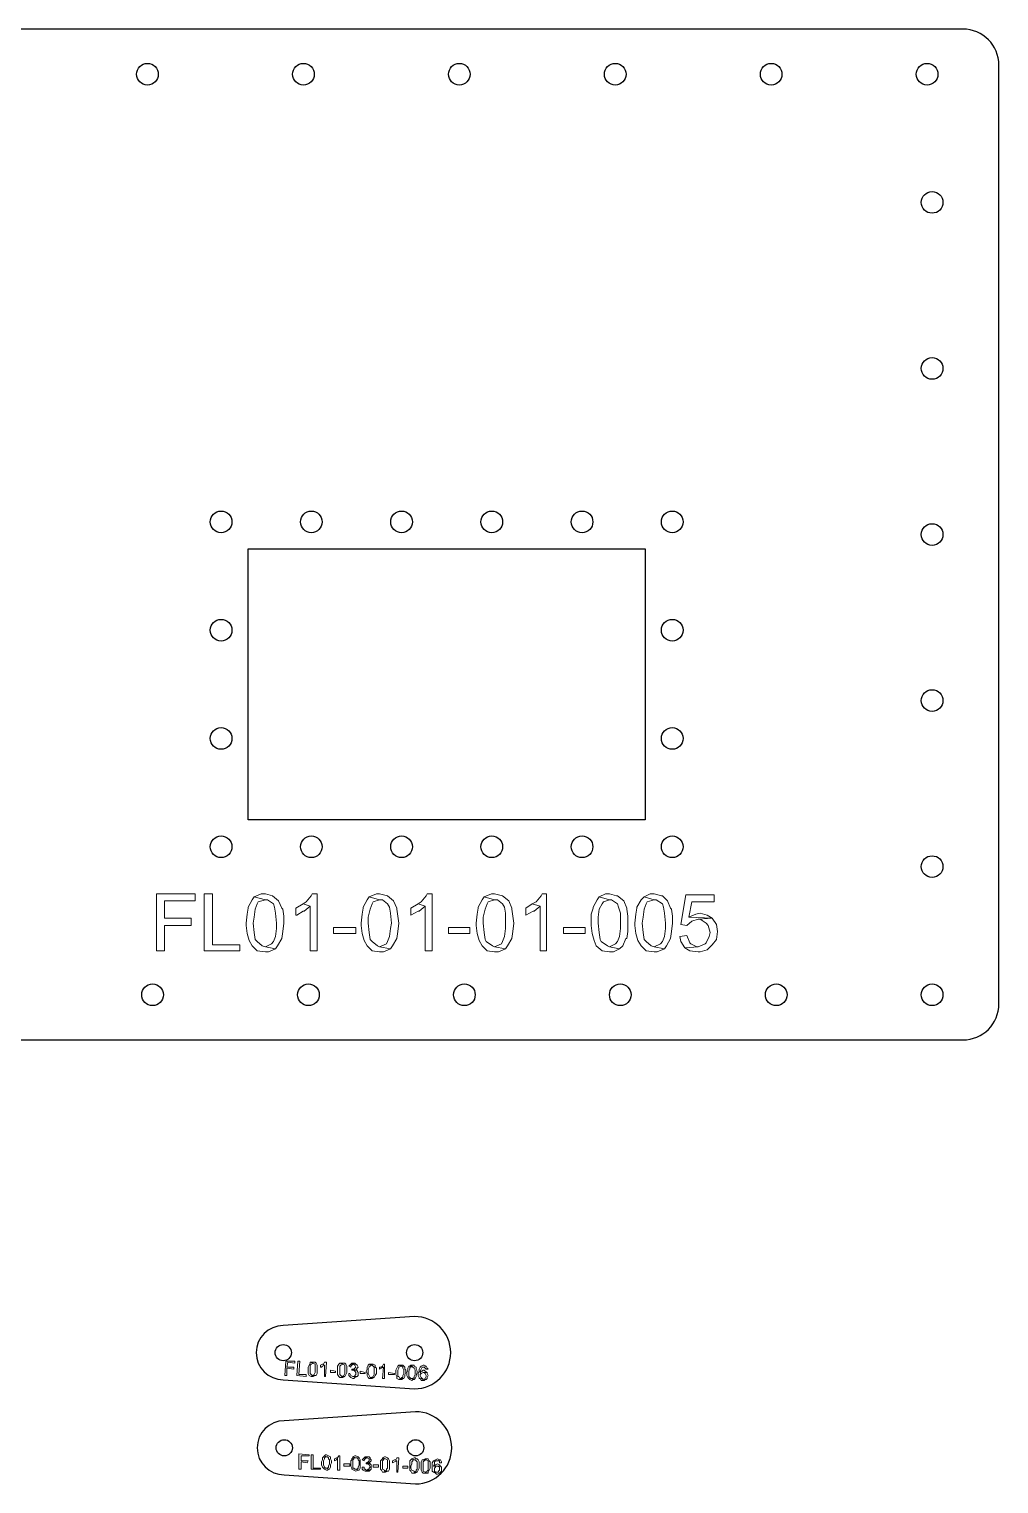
# Model space of a CAD drawing. Header units: millimetres. Extents: x 977 to 12288, y -94 to 5752.
# Drawn here: x 3090.7 to 3359.4, y 4505 to 4908 of the extents above; entities that cross this region are included whole.
import ezdxf

# ---------------------------------------------------------------- set-up
doc = ezdxf.new("R2010")
doc.units = ezdxf.units.MM

msp = doc.modelspace()

# ---------------------------------------------------------------- linework, layer by layer
at = {"color": 7, "linetype": 'Continuous', "lineweight": 25}
for p, q in [((3349.4498927, 4908.03492236), (2769.4498927, 4908.03492236)), ((3359.4498927, 4638.03492236), (3359.4498927, 4898.03492236)), ((3151.4498927, 4764.03492236), (3261.4498927, 4764.03492236)), ((3151.4498927, 4689.03492236), (3151.4498927, 4764.03492236)), ((3261.4498927, 4764.03492236), (3261.4498927, 4689.03492236)), ((3261.4498927, 4689.03492236), (3151.4498927, 4689.03492236)), ((2769.4498927, 4628.03492236), (3349.4498927, 4628.03492236)), ((3197.56660088, 4551.40700796), (3161.16660088, 4548.90700796)), ((3161.16660088, 4533.90700796), (3197.56660088, 4531.40700796)), ((3197.83991995, 4525.04704498), (3161.43991995, 4522.54704498)), ((3161.43991995, 4507.54704498), (3197.83991995, 4505.04704498))]:
    msp.add_line(p, q, dxfattribs=at)
at = {"color": 4, "lineweight": 0}
for points in [[(3136.75784184, 4668.50937961), (3126.04045924, 4668.50937961), (3126.04045924, 4652.7153421), (3128.29675032, 4652.7153421), (3128.29675032, 4659.7662517), (3135.6296963, 4659.7662517), (3135.6296963, 4661.74050639), (3128.29675032, 4661.74050639), (3128.29675032, 4666.53512492), (3136.75784184, 4666.53512492)], [(3141.55246037, 4668.50937961), (3139.2961693, 4668.50937961), (3139.2961693, 4652.7153421), (3149.16744274, 4652.7153421), (3149.16744274, 4654.4075604), (3141.55246037, 4654.4075604)], [(3153.11595212, 4667.66327046), (3152.55187935, 4666.81716131), (3151.42373382, 4664.84290662), (3151.42373382, 4664.56087023), (3151.14169743, 4662.86865193), (3150.85966105, 4660.33032447), (3150.85966105, 4659.7662517), (3151.14169743, 4657.50996063), (3151.7057702, 4655.53570594), (3152.55187935, 4654.12552402), (3153.96206127, 4652.7153421), (3156.21835235, 4652.43330572), (3157.0644615, 4652.43330572), (3159.03871619, 4653.27941487), (3156.21835235, 4653.84348764), (3155.37224319, 4654.12552402), (3153.96206127, 4655.25366956), (3153.39798851, 4655.81774233), (3153.11595212, 4657.79199701), (3152.83391574, 4660.33032447), (3153.11595212, 4662.02254278), (3153.39798851, 4664.27883385), (3153.96206127, 4665.68901577), (3154.24409766, 4666.25308854), (3156.21835235, 4666.81716131)], [(3156.21835235, 4668.50937961), (3155.09020681, 4668.50937961), (3153.11595212, 4667.66327046), (3156.21835235, 4666.81716131), (3156.78242512, 4666.81716131), (3158.47464342, 4665.68901577), (3158.7566798, 4664.84290662), (3159.03871619, 4663.15068831), (3159.32075257, 4660.33032447), (3159.32075257, 4658.92014255), (3159.03871619, 4656.66385148), (3158.47464342, 4655.25366956), (3157.91057065, 4654.68959679), (3156.21835235, 4653.84348764), (3159.03871619, 4653.27941487), (3159.60278896, 4654.12552402), (3160.73093449, 4656.09977871), (3160.73093449, 4656.09977871), (3161.01297088, 4658.0740334), (3161.29500726, 4660.33032447), (3161.29500726, 4662.30457916), (3161.01297088, 4664.27883385), (3160.73093449, 4664.56087023), (3159.88482534, 4666.53512492), (3159.88482534, 4666.53512492), (3158.19260704, 4667.94530684), (3158.19260704, 4667.94530684)], [(3170.60220794, 4668.50937961), (3169.19202602, 4668.50937961), (3168.90998963, 4667.94530684), (3167.49980771, 4666.25308854), (3166.65369856, 4665.68901577), (3168.62795325, 4665.124943), (3168.62795325, 4652.7153421), (3170.60220794, 4652.7153421)], [(3184.98606353, 4667.66327046), (3184.42199076, 4666.81716131), (3183.29384522, 4664.84290662), (3183.29384522, 4664.56087023), (3183.01180884, 4662.86865193), (3182.72977246, 4660.33032447), (3182.72977246, 4659.7662517), (3183.01180884, 4657.50996063), (3183.57588161, 4655.53570594), (3184.42199076, 4654.12552402), (3185.83217268, 4652.7153421), (3187.80642737, 4652.43330572), (3188.93457291, 4652.43330572), (3190.9088276, 4653.27941487), (3187.80642737, 4653.84348764), (3187.2423546, 4654.12552402), (3185.83217268, 4655.25366956), (3185.26809991, 4655.81774233), (3184.98606353, 4657.79199701), (3184.70402715, 4660.33032447), (3184.70402715, 4662.02254278), (3185.26809991, 4664.27883385), (3185.83217268, 4665.68901577), (3186.11420907, 4666.25308854), (3187.80642737, 4666.81716131)], [(3187.80642737, 4668.50937961), (3186.96031822, 4668.50937961), (3184.98606353, 4667.66327046), (3187.80642737, 4666.81716131), (3188.65253652, 4666.81716131), (3190.06271844, 4665.68901577), (3190.62679121, 4664.84290662), (3190.9088276, 4663.15068831), (3191.19086398, 4660.33032447), (3190.9088276, 4658.92014255), (3190.62679121, 4656.66385148), (3190.06271844, 4655.25366956), (3189.78068206, 4654.68959679), (3187.80642737, 4653.84348764), (3190.9088276, 4653.27941487), (3191.47290036, 4654.12552402), (3192.6010459, 4656.09977871), (3192.6010459, 4656.09977871), (3192.88308229, 4658.0740334), (3193.16511867, 4660.33032447), (3192.88308229, 4662.30457916), (3192.6010459, 4664.27883385), (3192.6010459, 4664.56087023), (3191.75493675, 4666.53512492), (3191.75493675, 4666.53512492), (3190.06271844, 4667.94530684), (3190.06271844, 4667.94530684)], [(3202.47231935, 4668.50937961), (3201.06213743, 4668.50937961), (3200.78010104, 4667.94530684), (3199.36991912, 4666.25308854), (3198.52380997, 4665.68901577), (3200.49806466, 4665.124943), (3200.49806466, 4652.7153421), (3202.47231935, 4652.7153421)], [(3216.85617494, 4667.66327046), (3216.29210217, 4666.81716131), (3215.16395663, 4664.84290662), (3215.16395663, 4664.56087023), (3214.88192025, 4662.86865193), (3214.59988386, 4660.33032447), (3214.59988386, 4659.7662517), (3214.88192025, 4657.50996063), (3215.44599302, 4655.53570594), (3216.29210217, 4654.12552402), (3217.70228409, 4652.7153421), (3219.67653878, 4652.43330572), (3220.80468432, 4652.43330572), (3222.778939, 4653.27941487), (3219.67653878, 4653.84348764), (3219.11246601, 4654.12552402), (3217.42024771, 4655.25366956), (3217.13821132, 4655.81774233), (3216.85617494, 4657.79199701), (3216.57413855, 4660.33032447), (3216.57413855, 4662.02254278), (3217.13821132, 4664.27883385), (3217.70228409, 4665.68901577), (3217.98432047, 4666.25308854), (3219.67653878, 4666.81716131)], [(3219.67653878, 4668.50937961), (3218.83042963, 4668.50937961), (3216.85617494, 4667.66327046), (3219.67653878, 4666.81716131), (3220.52264793, 4666.81716131), (3221.93282985, 4665.68901577), (3222.49690262, 4664.84290662), (3222.778939, 4663.15068831), (3222.778939, 4660.33032447), (3222.778939, 4658.92014255), (3222.49690262, 4656.66385148), (3221.93282985, 4655.25366956), (3221.65079347, 4654.68959679), (3219.67653878, 4653.84348764), (3222.778939, 4653.27941487), (3223.34301177, 4654.12552402), (3224.47115731, 4656.09977871), (3224.47115731, 4656.09977871), (3224.75319369, 4658.0740334), (3225.03523008, 4660.33032447), (3224.75319369, 4662.30457916), (3224.47115731, 4664.27883385), (3224.47115731, 4664.56087023), (3223.62504816, 4666.53512492), (3223.62504816, 4666.53512492), (3221.93282985, 4667.94530684), (3221.93282985, 4667.94530684)], [(3234.06039437, 4668.50937961), (3232.93224883, 4668.50937961), (3232.65021245, 4667.94530684), (3231.24003053, 4666.25308854), (3230.11188499, 4665.68901577), (3232.36817607, 4665.124943), (3232.36817607, 4652.7153421), (3234.06039437, 4652.7153421)], [(3248.72628635, 4667.66327046), (3248.16221358, 4666.81716131), (3247.03406804, 4664.84290662), (3247.03406804, 4664.56087023), (3246.46999527, 4662.86865193), (3246.46999527, 4660.33032447), (3246.46999527, 4659.7662517), (3246.75203166, 4657.50996063), (3247.31610442, 4655.53570594), (3247.88017719, 4654.12552402), (3249.5723955, 4652.7153421), (3251.54665019, 4652.43330572), (3252.67479572, 4652.43330572), (3254.36701403, 4653.27941487), (3251.54665019, 4653.84348764), (3250.98257742, 4654.12552402), (3249.29035911, 4655.25366956), (3249.00832273, 4655.81774233), (3248.72628635, 4657.79199701), (3248.44424996, 4660.33032447), (3248.44424996, 4662.02254278), (3248.72628635, 4664.27883385), (3249.5723955, 4665.68901577), (3249.85443188, 4666.25308854), (3251.54665019, 4666.81716131)], [(3251.54665019, 4668.50937961), (3250.41850465, 4668.50937961), (3248.72628635, 4667.66327046), (3251.54665019, 4666.81716131), (3252.11072295, 4666.81716131), (3253.80294126, 4665.68901577), (3254.08497764, 4664.84290662), (3254.64905041, 4663.15068831), (3254.64905041, 4660.33032447), (3254.64905041, 4658.92014255), (3254.36701403, 4656.66385148), (3253.80294126, 4655.25366956), (3253.23886849, 4654.68959679), (3251.54665019, 4653.84348764), (3254.36701403, 4653.27941487), (3255.21312318, 4654.12552402), (3256.05923233, 4656.09977871), (3256.34126872, 4656.09977871), (3256.6233051, 4658.0740334), (3256.6233051, 4660.33032447), (3256.6233051, 4662.30457916), (3256.34126872, 4664.27883385), (3256.34126872, 4664.56087023), (3255.49515956, 4666.53512492), (3255.49515956, 4666.53512492), (3253.80294126, 4667.94530684), (3253.52090488, 4667.94530684)], [(3261.13588725, 4667.66327046), (3260.28977809, 4666.81716131), (3259.16163256, 4664.84290662), (3259.16163256, 4664.56087023), (3258.87959617, 4662.86865193), (3258.59755979, 4660.33032447), (3258.59755979, 4659.7662517), (3258.87959617, 4657.50996063), (3259.44366894, 4655.53570594), (3260.28977809, 4654.12552402), (3261.69996002, 4652.7153421), (3263.95625109, 4652.43330572), (3264.80236024, 4652.43330572), (3266.77661493, 4653.27941487), (3263.95625109, 4653.84348764), (3263.11014194, 4654.12552402), (3261.69996002, 4655.25366956), (3261.13588725, 4655.81774233), (3260.85385086, 4657.79199701), (3260.57181448, 4660.33032447), (3260.85385086, 4662.02254278), (3261.13588725, 4664.27883385), (3261.69996002, 4665.68901577), (3261.9819964, 4666.25308854), (3263.95625109, 4666.81716131)], [(3263.95625109, 4668.50937961), (3262.82810555, 4668.50937961), (3261.13588725, 4667.66327046), (3263.95625109, 4666.81716131), (3264.52032386, 4666.81716131), (3266.21254216, 4665.68901577), (3266.49457855, 4664.84290662), (3266.77661493, 4663.15068831), (3267.05865131, 4660.33032447), (3267.05865131, 4658.92014255), (3266.77661493, 4656.66385148), (3266.21254216, 4655.25366956), (3265.64846939, 4654.68959679), (3263.95625109, 4653.84348764), (3266.77661493, 4653.27941487), (3267.3406877, 4654.12552402), (3268.46883324, 4656.09977871), (3268.46883324, 4656.09977871), (3268.75086962, 4658.0740334), (3269.032906, 4660.33032447), (3269.032906, 4662.30457916), (3268.75086962, 4664.27883385), (3268.46883324, 4664.56087023), (3267.62272408, 4666.53512492), (3267.62272408, 4666.53512492), (3266.21254216, 4667.94530684), (3265.93050578, 4667.94530684)], [(3280.59639775, 4668.22734323), (3272.699379, 4668.22734323), (3271.28919708, 4660.04828809), (3272.98141538, 4659.7662517), (3274.3915973, 4660.89439724), (3276.08381561, 4661.45847001), (3280.03232498, 4661.74050639), (3273.54548815, 4662.02254278), (3274.3915973, 4666.25308854), (3280.59639775, 4666.25308854)], [(3166.65369856, 4665.68901577), (3164.67944387, 4664.56087023), (3164.67944387, 4662.58661554), (3164.96148026, 4662.58661554), (3166.65369856, 4663.71476108), (3166.93573494, 4663.71476108), (3168.62795325, 4665.124943)], [(3198.52380997, 4665.68901577), (3196.54955528, 4664.56087023), (3196.54955528, 4662.58661554), (3196.54955528, 4662.58661554), (3198.52380997, 4663.71476108), (3198.80584635, 4663.71476108), (3200.49806466, 4665.124943)], [(3230.11188499, 4665.68901577), (3228.41966669, 4664.56087023), (3228.41966669, 4662.58661554), (3228.41966669, 4662.58661554), (3230.39392138, 4663.71476108), (3230.67595776, 4663.71476108), (3232.36817607, 4665.124943)], [(3276.64788838, 4663.15068831), (3275.51974284, 4662.86865193), (3273.54548815, 4662.02254278), (3280.03232498, 4661.74050639), (3278.62214306, 4662.58661554)], [(3175.11479008, 4657.50996063), (3175.11479008, 4659.20217894), (3181.31959054, 4659.20217894), (3181.31959054, 4657.50996063), (3175.11479008, 4657.50996063)], [(3206.98490149, 4657.50996063), (3206.98490149, 4659.20217894), (3212.90766556, 4659.20217894), (3212.90766556, 4657.50996063), (3206.98490149, 4657.50996063)], [(3238.8550129, 4657.50996063), (3238.8550129, 4659.20217894), (3244.77777697, 4659.20217894), (3244.77777697, 4657.50996063), (3238.8550129, 4657.50996063)], [(3280.03232498, 4661.74050639), (3276.08381561, 4661.45847001), (3276.64788838, 4661.45847001), (3278.34010668, 4660.33032447), (3278.90417945, 4659.7662517), (3279.46825222, 4657.79199701), (3279.18621583, 4656.66385148), (3278.34010668, 4654.97163317), (3278.0580703, 4654.68959679), (3276.08381561, 4653.84348764), (3272.41734261, 4653.56145125), (3273.82752453, 4652.7153421), (3276.08381561, 4652.43330572), (3276.64788838, 4652.43330572), (3278.62214306, 4652.99737848), (3280.03232498, 4654.4075604), (3281.16047052, 4655.81774233), (3281.44250691, 4658.0740334), (3281.16047052, 4660.04828809)], [(3272.98141538, 4656.94588786), (3271.00716069, 4656.66385148), (3271.28919708, 4655.25366956), (3272.41734261, 4653.56145125), (3276.08381561, 4653.84348764), (3275.80177922, 4653.84348764), (3274.10956092, 4654.68959679), (3273.82752453, 4654.97163317)], [(3164.39740749, 4539.05467929), (3161.85908003, 4539.05467929), (3161.57704365, 4535.10616991), (3162.14111641, 4535.10616991), (3162.14111641, 4537.0804246), (3164.1153711, 4536.79838822), (3164.1153711, 4537.36246099), (3162.14111641, 4537.36246099), (3162.4231528, 4538.77264291), (3164.39740749, 4538.49060652)], [(3165.80758941, 4539.05467929), (3165.24351664, 4539.05467929), (3164.96148026, 4535.10616991), (3167.49980771, 4534.82413353), (3167.49980771, 4535.3882063), (3165.52555302, 4535.3882063)], [(3168.62795325, 4538.77264291), (3168.62795325, 4538.49060652), (3168.34591687, 4537.92653375), (3168.34591687, 4537.92653375), (3168.06388048, 4537.36246099), (3168.06388048, 4536.79838822), (3168.06388048, 4536.79838822), (3168.06388048, 4536.23431545), (3168.06388048, 4535.67024268), (3168.34591687, 4535.10616991), (3168.90998963, 4534.82413353), (3169.19202602, 4534.82413353), (3169.4740624, 4534.82413353), (3170.03813517, 4535.10616991), (3169.19202602, 4535.10616991), (3169.19202602, 4535.10616991), (3168.62795325, 4535.67024268), (3168.62795325, 4535.67024268), (3168.62795325, 4536.23431545), (3168.62795325, 4536.79838822), (3168.62795325, 4537.36246099), (3168.62795325, 4537.92653375), (3168.90998963, 4538.20857014), (3168.90998963, 4538.20857014), (3169.4740624, 4538.49060652)], [(3169.4740624, 4538.77264291), (3169.19202602, 4538.77264291), (3168.62795325, 4538.77264291), (3169.4740624, 4538.49060652), (3169.4740624, 4538.49060652), (3170.03813517, 4538.20857014), (3170.03813517, 4537.92653375), (3170.03813517, 4537.36246099), (3170.03813517, 4536.79838822), (3170.03813517, 4536.51635183), (3170.03813517, 4535.95227907), (3169.75609879, 4535.3882063), (3169.75609879, 4535.3882063), (3169.19202602, 4535.10616991), (3170.03813517, 4535.10616991), (3170.32017155, 4535.10616991), (3170.60220794, 4535.67024268), (3170.60220794, 4535.67024268), (3170.60220794, 4536.23431545), (3170.60220794, 4536.79838822), (3170.60220794, 4537.36246099), (3170.60220794, 4537.64449737), (3170.60220794, 4537.92653375), (3170.32017155, 4538.49060652), (3170.32017155, 4538.49060652), (3170.03813517, 4538.77264291), (3170.03813517, 4538.77264291)], [(3172.01238986, 4538.20857014), (3171.44831709, 4537.92653375), (3171.44831709, 4537.36246099), (3171.73035347, 4537.36246099), (3172.01238986, 4537.64449737), (3172.01238986, 4537.64449737), (3172.57646263, 4537.92653375)], [(3173.1405354, 4538.77264291), (3172.85849901, 4538.77264291), (3172.57646263, 4538.77264291), (3172.29442624, 4538.20857014), (3172.01238986, 4538.20857014), (3172.57646263, 4537.92653375), (3172.57646263, 4534.82413353), (3172.85849901, 4534.82413353)], [(3176.80700839, 4538.49060652), (3176.52497201, 4538.20857014), (3176.24293562, 4537.64449737), (3176.24293562, 4537.64449737), (3176.24293562, 4537.0804246), (3176.24293562, 4536.51635183), (3176.24293562, 4536.51635183), (3176.24293562, 4535.95227907), (3176.24293562, 4535.3882063), (3176.52497201, 4534.82413353), (3176.80700839, 4534.54209715), (3177.37108116, 4534.54209715), (3177.65311754, 4534.54209715), (3178.21719031, 4534.82413353), (3177.37108116, 4534.82413353), (3177.37108116, 4534.82413353), (3176.80700839, 4535.3882063), (3176.80700839, 4535.3882063), (3176.80700839, 4535.95227907), (3176.80700839, 4536.51635183), (3176.80700839, 4537.0804246), (3176.80700839, 4537.64449737), (3177.08904477, 4537.92653375), (3177.08904477, 4537.92653375), (3177.65311754, 4538.20857014)], [(3177.65311754, 4538.49060652), (3177.37108116, 4538.49060652), (3176.80700839, 4538.49060652), (3177.65311754, 4538.20857014), (3177.65311754, 4538.20857014), (3178.21719031, 4537.92653375), (3178.21719031, 4537.64449737), (3178.21719031, 4537.0804246), (3178.21719031, 4536.51635183), (3178.21719031, 4536.23431545), (3178.21719031, 4535.67024268), (3177.93515393, 4535.10616991), (3177.93515393, 4535.10616991), (3177.37108116, 4534.82413353), (3178.21719031, 4534.82413353), (3178.21719031, 4534.82413353), (3178.49922669, 4535.3882063), (3178.49922669, 4535.3882063), (3178.78126308, 4535.95227907), (3178.78126308, 4536.51635183), (3178.78126308, 4537.0804246), (3178.78126308, 4537.36246099), (3178.78126308, 4537.64449737), (3178.49922669, 4538.20857014), (3178.49922669, 4538.20857014), (3178.21719031, 4538.49060652), (3177.93515393, 4538.49060652)], [(3179.90940861, 4538.20857014), (3179.62737223, 4537.92653375), (3179.34533585, 4537.64449737), (3179.90940861, 4537.36246099), (3179.90940861, 4537.64449737), (3180.191445, 4537.92653375), (3180.191445, 4537.92653375), (3180.75551777, 4538.20857014)], [(3180.75551777, 4538.49060652), (3180.191445, 4538.49060652), (3179.90940861, 4538.20857014), (3180.75551777, 4538.20857014), (3180.75551777, 4538.20857014), (3181.03755415, 4537.92653375), (3181.03755415, 4537.92653375), (3181.31959054, 4537.36246099), (3181.31959054, 4537.36246099), (3181.03755415, 4537.0804246), (3180.75551777, 4536.79838822), (3180.47348138, 4536.79838822), (3181.31959054, 4536.51635183), (3181.60162692, 4537.0804246), (3181.60162692, 4537.0804246), (3181.8836633, 4537.36246099), (3181.8836633, 4537.36246099), (3181.60162692, 4537.92653375), (3181.60162692, 4537.92653375), (3181.31959054, 4538.20857014), (3181.03755415, 4538.49060652)], [(3184.98606353, 4538.20857014), (3184.70402715, 4537.92653375), (3184.42199076, 4537.36246099), (3184.42199076, 4537.36246099), (3184.42199076, 4536.79838822), (3184.13995438, 4536.23431545), (3184.13995438, 4536.23431545), (3184.42199076, 4535.67024268), (3184.42199076, 4535.10616991), (3184.70402715, 4534.54209715), (3184.98606353, 4534.26006076), (3185.5501363, 4534.26006076), (3185.83217268, 4534.26006076), (3186.39624545, 4534.54209715), (3185.5501363, 4534.54209715), (3185.26809991, 4534.54209715), (3184.98606353, 4535.10616991), (3184.98606353, 4535.10616991), (3184.70402715, 4535.67024268), (3184.70402715, 4536.23431545), (3184.70402715, 4536.79838822), (3184.98606353, 4537.36246099), (3184.98606353, 4537.64449737), (3185.26809991, 4537.64449737), (3185.5501363, 4537.92653375)], [(3185.5501363, 4538.20857014), (3185.26809991, 4538.20857014), (3184.98606353, 4538.20857014), (3185.5501363, 4537.92653375), (3185.83217268, 4537.92653375), (3186.11420907, 4537.64449737), (3186.39624545, 4537.36246099), (3186.39624545, 4536.79838822), (3186.39624545, 4536.23431545), (3186.39624545, 4535.95227907), (3186.39624545, 4535.3882063), (3186.11420907, 4534.82413353), (3186.11420907, 4534.82413353), (3185.5501363, 4534.54209715), (3186.39624545, 4534.54209715), (3186.39624545, 4534.54209715), (3186.67828183, 4535.10616991), (3186.67828183, 4535.10616991), (3186.96031822, 4535.67024268), (3186.96031822, 4536.23431545), (3186.96031822, 4536.79838822), (3186.96031822, 4537.0804246), (3186.67828183, 4537.36246099), (3186.67828183, 4537.92653375), (3186.67828183, 4537.92653375), (3186.11420907, 4538.20857014), (3186.11420907, 4538.20857014)], [(3189.21660929, 4538.20857014), (3188.93457291, 4538.20857014), (3188.93457291, 4538.20857014), (3188.65253652, 4537.64449737), (3188.37050014, 4537.36246099), (3188.93457291, 4537.36246099), (3188.65253652, 4534.26006076), (3189.21660929, 4534.26006076)], [(3193.16511867, 4537.92653375), (3192.88308229, 4537.64449737), (3192.6010459, 4537.0804246), (3192.6010459, 4537.0804246), (3192.31900952, 4536.51635183), (3192.31900952, 4535.95227907), (3192.31900952, 4535.95227907), (3192.31900952, 4535.3882063), (3192.6010459, 4534.82413353), (3192.6010459, 4534.26006076), (3193.16511867, 4533.97802438), (3193.72919144, 4533.97802438), (3194.01122782, 4533.97802438), (3194.29326421, 4534.26006076), (3193.72919144, 4534.26006076), (3193.44715505, 4534.26006076), (3193.16511867, 4534.82413353), (3192.88308229, 4534.82413353), (3192.88308229, 4535.3882063), (3192.88308229, 4535.95227907), (3192.88308229, 4536.51635183), (3193.16511867, 4537.0804246), (3193.16511867, 4537.36246099), (3193.16511867, 4537.36246099), (3193.72919144, 4537.64449737)], [(3193.72919144, 4537.92653375), (3193.44715505, 4537.92653375), (3193.16511867, 4537.92653375), (3193.72919144, 4537.64449737), (3194.01122782, 4537.64449737), (3194.29326421, 4537.36246099), (3194.29326421, 4537.0804246), (3194.57530059, 4536.51635183), (3194.57530059, 4535.95227907), (3194.57530059, 4535.67024268), (3194.29326421, 4535.10616991), (3194.29326421, 4534.54209715), (3194.01122782, 4534.54209715), (3193.72919144, 4534.26006076), (3194.29326421, 4534.26006076), (3194.57530059, 4534.26006076), (3194.85733697, 4534.82413353), (3194.85733697, 4534.82413353), (3194.85733697, 4535.3882063), (3195.13937336, 4535.95227907), (3195.13937336, 4536.51635183), (3194.85733697, 4536.79838822), (3194.85733697, 4537.0804246), (3194.85733697, 4537.36246099), (3194.57530059, 4537.64449737), (3194.29326421, 4537.92653375), (3194.29326421, 4537.92653375)], [(3196.2675189, 4537.64449737), (3195.98548251, 4537.64449737), (3195.70344613, 4537.0804246), (3195.70344613, 4537.0804246), (3195.70344613, 4536.51635183), (3195.42140974, 4535.95227907), (3195.42140974, 4535.67024268), (3195.42140974, 4535.10616991), (3195.70344613, 4534.54209715), (3195.98548251, 4534.26006076), (3196.2675189, 4533.97802438), (3196.83159166, 4533.69598799), (3197.11362805, 4533.97802438), (3197.39566443, 4533.97802438), (3196.83159166, 4534.26006076), (3196.54955528, 4534.26006076), (3196.2675189, 4534.54209715), (3195.98548251, 4534.82413353), (3195.98548251, 4535.10616991), (3195.98548251, 4535.95227907), (3195.98548251, 4536.23431545), (3196.2675189, 4536.79838822), (3196.2675189, 4537.36246099), (3196.54955528, 4537.36246099), (3196.83159166, 4537.64449737)], [(3196.83159166, 4537.92653375), (3196.54955528, 4537.92653375), (3196.2675189, 4537.64449737), (3196.83159166, 4537.64449737), (3197.11362805, 4537.36246099), (3197.39566443, 4537.0804246), (3197.39566443, 4537.0804246), (3197.67770082, 4536.51635183), (3197.67770082, 4535.95227907), (3197.67770082, 4535.3882063), (3197.39566443, 4534.82413353), (3197.39566443, 4534.54209715), (3197.11362805, 4534.26006076), (3196.83159166, 4534.26006076), (3197.39566443, 4533.97802438), (3197.67770082, 4534.26006076), (3197.9597372, 4534.82413353), (3197.9597372, 4534.82413353), (3197.9597372, 4535.10616991), (3198.24177358, 4535.95227907), (3198.24177358, 4536.23431545), (3197.9597372, 4536.79838822), (3197.9597372, 4536.79838822), (3197.9597372, 4537.36246099), (3197.9597372, 4537.36246099), (3197.39566443, 4537.64449737), (3197.39566443, 4537.92653375)], [(3200.21602827, 4537.92653375), (3199.93399189, 4537.92653375), (3199.36991912, 4537.64449737), (3199.08788274, 4537.36246099), (3199.08788274, 4537.36246099), (3198.80584635, 4536.79838822), (3198.80584635, 4536.23431545), (3198.52380997, 4535.67024268), (3198.52380997, 4535.10616991), (3198.80584635, 4534.54209715), (3198.80584635, 4534.26006076), (3199.08788274, 4534.26006076), (3199.93399189, 4533.97802438), (3199.6519555, 4534.26006076), (3199.36991912, 4534.54209715), (3199.08788274, 4535.10616991), (3199.08788274, 4535.3882063), (3199.36991912, 4535.67024268), (3199.36991912, 4535.67024268), (3199.08788274, 4535.95227907), (3199.08788274, 4536.23431545), (3199.36991912, 4536.79838822), (3199.36991912, 4536.79838822), (3199.6519555, 4537.36246099), (3200.21602827, 4537.36246099), (3200.78010104, 4537.64449737), (3200.78010104, 4537.64449737)], [(3200.78010104, 4537.64449737), (3200.21602827, 4537.36246099), (3200.21602827, 4537.36246099), (3200.49806466, 4537.0804246), (3200.78010104, 4536.79838822), (3201.34417381, 4536.79838822), (3201.06213743, 4537.0804246)], [(3174.26868093, 4535.95227907), (3174.26868093, 4536.51635183), (3175.67886285, 4536.23431545), (3175.67886285, 4535.95227907), (3174.26868093, 4535.95227907)], [(3179.62737223, 4535.67024268), (3179.34533585, 4535.67024268), (3179.34533585, 4535.10616991), (3179.62737223, 4534.82413353), (3179.62737223, 4534.82413353), (3179.90940861, 4534.54209715), (3180.47348138, 4534.26006076), (3180.75551777, 4534.26006076), (3181.03755415, 4534.54209715), (3181.60162692, 4534.82413353), (3180.47348138, 4534.82413353), (3180.47348138, 4534.82413353), (3179.90940861, 4535.10616991), (3179.90940861, 4535.10616991)], [(3180.191445, 4536.79838822), (3180.191445, 4536.51635183), (3180.47348138, 4536.51635183), (3181.60162692, 4536.51635183), (3181.03755415, 4536.51635183), (3181.31959054, 4536.51635183), (3180.47348138, 4536.79838822)], [(3181.60162692, 4536.51635183), (3180.47348138, 4536.51635183), (3180.75551777, 4536.51635183), (3181.03755415, 4536.23431545), (3181.31959054, 4535.95227907), (3181.31959054, 4535.67024268), (3181.31959054, 4535.3882063), (3181.03755415, 4535.10616991), (3181.03755415, 4534.82413353), (3180.47348138, 4534.82413353), (3181.60162692, 4534.82413353), (3181.60162692, 4534.82413353), (3181.8836633, 4535.10616991), (3181.8836633, 4535.67024268), (3181.8836633, 4535.95227907), (3181.60162692, 4536.23431545)], [(3182.44773607, 4535.67024268), (3182.44773607, 4536.23431545), (3183.85791799, 4535.95227907), (3183.85791799, 4535.67024268), (3182.44773607, 4535.67024268)], [(3188.37050014, 4537.36246099), (3187.80642737, 4537.36246099), (3187.80642737, 4536.79838822), (3187.80642737, 4536.79838822), (3188.37050014, 4537.0804246), (3188.37050014, 4537.0804246), (3188.93457291, 4537.36246099)], [(3190.34475483, 4535.3882063), (3190.34475483, 4535.95227907), (3192.03697313, 4535.67024268), (3192.03697313, 4535.3882063), (3190.34475483, 4535.3882063)], [(3200.21602827, 4536.51635183), (3199.93399189, 4536.51635183), (3199.6519555, 4536.23431545), (3199.36991912, 4536.23431545), (3199.08788274, 4535.95227907), (3199.36991912, 4535.67024268), (3199.93399189, 4535.95227907), (3201.06213743, 4535.95227907), (3200.49806466, 4536.23431545)], [(3201.06213743, 4535.95227907), (3199.93399189, 4535.95227907), (3200.21602827, 4535.95227907), (3200.49806466, 4535.67024268), (3200.49806466, 4535.67024268), (3200.78010104, 4535.10616991), (3200.78010104, 4534.82413353), (3200.49806466, 4534.26006076), (3200.49806466, 4534.26006076), (3199.93399189, 4533.97802438), (3199.08788274, 4534.26006076), (3199.36991912, 4533.69598799), (3199.93399189, 4533.69598799), (3200.21602827, 4533.69598799), (3200.49806466, 4533.97802438), (3200.78010104, 4533.97802438), (3201.06213743, 4534.26006076), (3201.06213743, 4534.54209715), (3201.34417381, 4535.10616991), (3201.06213743, 4535.67024268)], [(3168.34591687, 4513.10733195), (3165.52555302, 4513.38936833), (3165.52555302, 4509.15882257), (3166.08962579, 4509.15882257), (3166.08962579, 4511.13307726), (3167.7818441, 4510.85104088), (3168.06388048, 4511.41511365), (3166.08962579, 4511.41511365), (3166.08962579, 4512.82529557), (3168.34591687, 4512.82529557)], [(3169.4740624, 4513.10733195), (3168.90998963, 4513.10733195), (3168.90998963, 4509.15882257), (3171.44831709, 4509.15882257), (3171.44831709, 4509.44085896), (3169.4740624, 4509.44085896)], [(3172.57646263, 4512.82529557), (3172.29442624, 4512.54325918), (3172.01238986, 4512.2612228), (3172.01238986, 4511.97918641), (3172.01238986, 4511.69715003), (3171.73035347, 4511.13307726), (3171.73035347, 4510.85104088), (3171.73035347, 4510.28696811), (3172.01238986, 4509.72289534), (3172.29442624, 4509.44085896), (3172.57646263, 4509.15882257), (3173.1405354, 4508.87678619), (3173.42257178, 4508.87678619), (3173.70460816, 4509.15882257), (3173.1405354, 4509.44085896), (3172.85849901, 4509.44085896), (3172.57646263, 4509.72289534), (3172.57646263, 4509.72289534), (3172.29442624, 4510.28696811), (3172.29442624, 4510.85104088), (3172.29442624, 4511.41511365), (3172.57646263, 4511.97918641), (3172.57646263, 4512.2612228), (3172.85849901, 4512.54325918), (3173.1405354, 4512.54325918)], [(3173.1405354, 4513.10733195), (3172.85849901, 4513.10733195), (3172.57646263, 4512.82529557), (3173.1405354, 4512.54325918), (3173.42257178, 4512.54325918), (3173.70460816, 4512.2612228), (3173.70460816, 4511.97918641), (3173.98664455, 4511.69715003), (3173.98664455, 4510.85104088), (3173.98664455, 4510.56900449), (3173.70460816, 4510.00493172), (3173.70460816, 4509.72289534), (3173.42257178, 4509.44085896), (3173.1405354, 4509.44085896), (3173.70460816, 4509.15882257), (3173.98664455, 4509.15882257), (3174.26868093, 4509.72289534), (3174.26868093, 4509.72289534), (3174.26868093, 4510.28696811), (3174.55071732, 4510.85104088), (3174.55071732, 4511.41511365), (3174.26868093, 4511.97918641), (3174.26868093, 4511.97918641), (3174.26868093, 4512.54325918), (3174.26868093, 4512.54325918), (3173.70460816, 4512.82529557), (3173.70460816, 4512.82529557)], [(3175.96089924, 4512.2612228), (3175.39682647, 4511.97918641), (3175.39682647, 4511.41511365), (3175.39682647, 4511.41511365), (3175.96089924, 4511.69715003), (3175.96089924, 4511.69715003), (3176.24293562, 4511.97918641)], [(3176.80700839, 4512.82529557), (3176.52497201, 4512.82529557), (3176.52497201, 4512.82529557), (3176.24293562, 4512.2612228), (3175.96089924, 4512.2612228), (3176.24293562, 4511.97918641), (3176.24293562, 4508.87678619), (3176.80700839, 4508.87678619)], [(3177.93515393, 4510.00493172), (3177.93515393, 4510.56900449), (3179.62737223, 4510.56900449), (3179.62737223, 4510.00493172), (3177.93515393, 4510.00493172)], [(3180.47348138, 4512.54325918), (3180.47348138, 4512.2612228), (3180.191445, 4511.97918641), (3180.191445, 4511.69715003), (3179.90940861, 4511.41511365), (3179.90940861, 4510.85104088), (3179.90940861, 4510.56900449), (3179.90940861, 4510.00493172), (3180.191445, 4509.44085896), (3180.191445, 4509.15882257), (3180.75551777, 4508.87678619), (3181.31959054, 4508.5947498), (3181.31959054, 4508.5947498), (3181.8836633, 4508.87678619), (3181.31959054, 4509.15882257), (3181.03755415, 4509.15882257), (3180.75551777, 4509.44085896), (3180.47348138, 4509.44085896), (3180.47348138, 4510.00493172), (3180.47348138, 4510.56900449), (3180.47348138, 4511.13307726), (3180.47348138, 4511.69715003), (3180.75551777, 4511.97918641), (3180.75551777, 4512.2612228), (3181.31959054, 4512.2612228)], [(3181.31959054, 4512.82529557), (3181.03755415, 4512.82529557), (3180.47348138, 4512.54325918), (3181.31959054, 4512.2612228), (3181.60162692, 4512.2612228), (3181.8836633, 4511.97918641), (3181.8836633, 4511.69715003), (3182.16569969, 4511.41511365), (3182.16569969, 4510.56900449), (3182.16569969, 4510.28696811), (3181.8836633, 4509.72289534), (3181.8836633, 4509.44085896), (3181.60162692, 4509.15882257), (3181.31959054, 4509.15882257), (3181.8836633, 4508.87678619), (3182.16569969, 4508.87678619), (3182.44773607, 4509.44085896), (3182.44773607, 4509.44085896), (3182.44773607, 4510.00493172), (3182.44773607, 4510.56900449), (3182.44773607, 4511.13307726), (3182.44773607, 4511.69715003), (3182.44773607, 4511.69715003), (3182.16569969, 4512.2612228), (3182.16569969, 4512.2612228), (3181.8836633, 4512.54325918), (3181.8836633, 4512.54325918)], [(3183.57588161, 4512.2612228), (3183.29384522, 4511.97918641), (3183.01180884, 4511.69715003), (3183.57588161, 4511.41511365), (3183.57588161, 4511.69715003), (3183.85791799, 4511.97918641), (3183.85791799, 4511.97918641), (3184.42199076, 4512.2612228)], [(3183.57588161, 4509.72289534), (3183.01180884, 4509.72289534), (3183.01180884, 4509.15882257), (3183.29384522, 4508.87678619), (3183.29384522, 4508.87678619), (3183.85791799, 4508.5947498), (3184.13995438, 4508.5947498), (3184.42199076, 4508.5947498), (3184.98606353, 4508.5947498), (3185.26809991, 4508.87678619), (3184.42199076, 4508.87678619), (3184.13995438, 4508.87678619), (3183.85791799, 4509.15882257), (3183.57588161, 4509.15882257)], [(3184.42199076, 4512.54325918), (3183.85791799, 4512.54325918), (3183.57588161, 4512.2612228), (3184.42199076, 4512.2612228), (3184.42199076, 4512.2612228), (3184.98606353, 4511.97918641), (3184.98606353, 4511.97918641), (3184.98606353, 4511.41511365), (3184.98606353, 4511.41511365), (3184.70402715, 4511.13307726), (3184.70402715, 4511.13307726), (3184.13995438, 4510.85104088), (3184.98606353, 4510.85104088), (3185.26809991, 4511.13307726), (3185.26809991, 4511.13307726), (3185.5501363, 4511.41511365), (3185.5501363, 4511.69715003), (3185.26809991, 4511.97918641), (3185.26809991, 4512.2612228), (3184.98606353, 4512.54325918), (3184.98606353, 4512.54325918)], [(3184.13995438, 4510.85104088), (3184.13995438, 4510.56900449), (3184.42199076, 4510.56900449), (3185.26809991, 4510.56900449), (3184.98606353, 4510.85104088), (3184.98606353, 4510.85104088), (3184.13995438, 4510.85104088)], [(3185.26809991, 4510.56900449), (3184.42199076, 4510.56900449), (3184.42199076, 4510.56900449), (3184.98606353, 4510.28696811), (3184.98606353, 4510.28696811), (3185.26809991, 4509.72289534), (3184.98606353, 4509.44085896), (3184.98606353, 4509.15882257), (3184.70402715, 4509.15882257), (3184.42199076, 4508.87678619), (3185.26809991, 4508.87678619), (3185.26809991, 4508.87678619), (3185.5501363, 4509.15882257), (3185.5501363, 4509.72289534), (3185.5501363, 4510.00493172), (3185.5501363, 4510.28696811)], [(3186.11420907, 4509.72289534), (3186.11420907, 4510.28696811), (3187.52439099, 4510.28696811), (3187.52439099, 4509.72289534), (3186.11420907, 4509.72289534)], [(3188.65253652, 4512.2612228), (3188.65253652, 4511.97918641), (3188.37050014, 4511.69715003), (3188.08846376, 4511.41511365), (3188.08846376, 4511.13307726), (3188.08846376, 4510.28696811), (3188.08846376, 4510.28696811), (3188.08846376, 4509.72289534), (3188.08846376, 4509.15882257), (3188.37050014, 4508.87678619), (3188.65253652, 4508.31271342), (3189.21660929, 4508.31271342), (3189.49864568, 4508.31271342), (3190.06271844, 4508.5947498), (3189.21660929, 4508.5947498), (3189.21660929, 4508.87678619), (3188.65253652, 4509.15882257), (3188.65253652, 4509.15882257), (3188.65253652, 4509.72289534), (3188.65253652, 4510.28696811), (3188.65253652, 4510.85104088), (3188.65253652, 4511.41511365), (3188.93457291, 4511.69715003), (3188.93457291, 4511.97918641), (3189.49864568, 4511.97918641)], [(3189.49864568, 4512.54325918), (3189.21660929, 4512.54325918), (3188.65253652, 4512.2612228), (3189.49864568, 4511.97918641), (3189.49864568, 4511.97918641), (3190.06271844, 4511.69715003), (3190.06271844, 4511.41511365), (3190.06271844, 4511.13307726), (3190.06271844, 4510.28696811), (3190.06271844, 4510.00493172), (3190.06271844, 4509.44085896), (3189.78068206, 4509.15882257), (3189.78068206, 4508.87678619), (3189.21660929, 4508.5947498), (3190.06271844, 4508.5947498), (3190.34475483, 4508.5947498), (3190.62679121, 4509.15882257), (3190.62679121, 4509.15882257), (3190.62679121, 4509.72289534), (3190.62679121, 4510.28696811), (3190.62679121, 4510.85104088), (3190.62679121, 4511.41511365), (3190.62679121, 4511.41511365), (3190.34475483, 4511.97918641), (3190.34475483, 4511.97918641), (3190.06271844, 4512.2612228), (3190.06271844, 4512.2612228)], [(3192.03697313, 4511.69715003), (3191.47290036, 4511.41511365), (3191.47290036, 4510.85104088), (3191.47290036, 4510.85104088), (3192.03697313, 4511.13307726), (3192.03697313, 4511.13307726), (3192.6010459, 4511.41511365)], [(3193.16511867, 4512.2612228), (3192.88308229, 4512.2612228), (3192.6010459, 4512.2612228), (3192.31900952, 4511.69715003), (3192.03697313, 4511.69715003), (3192.6010459, 4511.41511365), (3192.6010459, 4508.31271342), (3192.88308229, 4508.31271342)], [(3194.29326421, 4509.44085896), (3194.29326421, 4510.00493172), (3195.70344613, 4510.00493172), (3195.70344613, 4509.44085896), (3194.29326421, 4509.44085896)], [(3196.83159166, 4511.97918641), (3196.54955528, 4511.69715003), (3196.2675189, 4511.41511365), (3196.2675189, 4511.13307726), (3196.2675189, 4510.85104088), (3196.2675189, 4510.00493172), (3196.2675189, 4510.00493172), (3196.2675189, 4509.44085896), (3196.2675189, 4508.87678619), (3196.54955528, 4508.5947498), (3196.83159166, 4508.03067704), (3197.39566443, 4508.03067704), (3197.67770082, 4508.03067704), (3198.24177358, 4508.31271342), (3197.39566443, 4508.31271342), (3197.39566443, 4508.5947498), (3196.83159166, 4508.87678619), (3196.83159166, 4508.87678619), (3196.54955528, 4509.44085896), (3196.54955528, 4510.00493172), (3196.83159166, 4510.56900449), (3196.83159166, 4511.13307726), (3197.11362805, 4511.41511365), (3197.11362805, 4511.69715003), (3197.39566443, 4511.69715003)], [(3197.67770082, 4512.2612228), (3197.39566443, 4512.2612228), (3196.83159166, 4511.97918641), (3197.39566443, 4511.69715003), (3197.67770082, 4511.69715003), (3197.9597372, 4511.41511365), (3198.24177358, 4511.13307726), (3198.24177358, 4510.85104088), (3198.24177358, 4510.00493172), (3198.24177358, 4509.72289534), (3198.24177358, 4509.15882257), (3197.9597372, 4508.87678619), (3197.9597372, 4508.5947498), (3197.39566443, 4508.31271342), (3198.24177358, 4508.31271342), (3198.24177358, 4508.31271342), (3198.52380997, 4508.87678619), (3198.52380997, 4508.87678619), (3198.80584635, 4509.44085896), (3198.80584635, 4510.00493172), (3198.80584635, 4510.56900449), (3198.80584635, 4511.13307726), (3198.80584635, 4511.13307726), (3198.52380997, 4511.69715003), (3198.52380997, 4511.69715003), (3198.24177358, 4511.97918641), (3197.9597372, 4511.97918641)], [(3199.93399189, 4511.69715003), (3199.6519555, 4511.69715003), (3199.36991912, 4511.13307726), (3199.36991912, 4511.13307726), (3199.36991912, 4510.56900449), (3199.36991912, 4510.00493172), (3199.36991912, 4510.00493172), (3199.36991912, 4509.15882257), (3199.36991912, 4508.87678619), (3199.6519555, 4508.31271342), (3199.93399189, 4508.03067704), (3200.49806466, 4508.03067704), (3200.78010104, 4508.03067704), (3201.34417381, 4508.03067704), (3200.49806466, 4508.31271342), (3200.49806466, 4508.31271342), (3199.93399189, 4508.5947498), (3199.93399189, 4508.87678619), (3199.93399189, 4509.44085896), (3199.93399189, 4510.00493172), (3199.93399189, 4510.56900449), (3199.93399189, 4511.13307726), (3200.21602827, 4511.41511365), (3200.21602827, 4511.41511365), (3200.78010104, 4511.69715003)], [(3200.78010104, 4511.97918641), (3200.49806466, 4511.97918641), (3199.93399189, 4511.69715003), (3200.78010104, 4511.69715003), (3200.78010104, 4511.69715003), (3201.34417381, 4511.41511365), (3201.34417381, 4511.13307726), (3201.34417381, 4510.56900449), (3201.34417381, 4510.00493172), (3201.34417381, 4509.44085896), (3201.34417381, 4508.87678619), (3201.06213743, 4508.5947498), (3201.06213743, 4508.5947498), (3200.49806466, 4508.31271342), (3201.34417381, 4508.03067704), (3201.34417381, 4508.31271342), (3201.62621019, 4508.87678619), (3201.62621019, 4508.87678619), (3201.90824658, 4509.44085896), (3201.90824658, 4510.00493172), (3201.90824658, 4510.28696811), (3201.90824658, 4510.85104088), (3201.90824658, 4511.13307726), (3201.62621019, 4511.41511365), (3201.62621019, 4511.41511365), (3201.34417381, 4511.97918641), (3201.06213743, 4511.97918641)], [(3203.88250127, 4511.97918641), (3203.88250127, 4511.97918641), (3203.3184285, 4511.69715003), (3202.75435573, 4511.41511365), (3202.75435573, 4511.41511365), (3202.47231935, 4510.85104088), (3202.47231935, 4510.56900449), (3202.47231935, 4509.72289534), (3202.47231935, 4509.15882257), (3202.47231935, 4508.5947498), (3202.75435573, 4508.31271342), (3202.75435573, 4508.31271342), (3203.60046488, 4508.31271342), (3203.3184285, 4508.31271342), (3203.03639211, 4508.5947498), (3203.03639211, 4509.15882257), (3203.03639211, 4509.44085896), (3203.3184285, 4509.72289534), (3203.3184285, 4510.00493172), (3202.75435573, 4510.00493172), (3203.03639211, 4510.56900449), (3203.03639211, 4510.85104088), (3203.03639211, 4511.13307726), (3203.3184285, 4511.41511365), (3203.88250127, 4511.41511365), (3204.72861042, 4511.69715003), (3204.44657404, 4511.69715003)], [(3203.88250127, 4510.56900449), (3203.88250127, 4510.56900449), (3203.3184285, 4510.28696811), (3203.3184285, 4510.28696811), (3202.75435573, 4510.00493172), (3203.3184285, 4510.00493172), (3203.88250127, 4510.00493172), (3204.72861042, 4510.00493172), (3204.44657404, 4510.28696811)], [(3204.72861042, 4510.00493172), (3203.88250127, 4510.00493172), (3203.88250127, 4510.00493172), (3204.44657404, 4509.72289534), (3204.44657404, 4509.72289534), (3204.44657404, 4509.15882257), (3204.44657404, 4508.87678619), (3204.16453765, 4508.5947498), (3204.16453765, 4508.31271342), (3203.60046488, 4508.31271342), (3202.75435573, 4508.31271342), (3203.3184285, 4508.03067704), (3203.60046488, 4507.74864065), (3203.88250127, 4507.74864065), (3204.44657404, 4508.03067704), (3204.44657404, 4508.03067704), (3204.72861042, 4508.31271342), (3205.0106468, 4508.5947498), (3205.0106468, 4509.15882257), (3205.0106468, 4509.72289534)], [(3204.72861042, 4511.69715003), (3203.88250127, 4511.41511365), (3203.88250127, 4511.41511365), (3204.44657404, 4511.41511365), (3204.44657404, 4510.85104088), (3205.0106468, 4510.85104088), (3205.0106468, 4511.13307726)]]:
    msp.add_lwpolyline(points, close=True, dxfattribs=at)
at = {"color": 7, "linetype": 'Continuous', "lineweight": 25}
for centre, radius in [((3123.5498927, 4895.53492236), 3), ((3166.7498927, 4895.53492236), 3), ((3209.9498927, 4895.53492236), 3), ((3253.1498927, 4895.53492236), 3), ((3296.3498927, 4895.53492236), 3), ((3339.5498927, 4895.53492236), 3), ((3340.9498927, 4860.03492236), 3), ((3340.9498927, 4814.03492236), 3), ((3143.9498927, 4771.53492236), 3), ((3168.9498927, 4771.53492236), 3), ((3193.9498927, 4771.53492236), 3), ((3218.9498927, 4771.53492236), 3), ((3243.9498927, 4771.53492236), 3), ((3268.9498927, 4771.53492236), 3), ((3340.9498927, 4768.03492236), 3), ((3143.9498927, 4741.53492236), 3), ((3268.9498927, 4741.53492236), 3), ((3340.9498927, 4722.03492236), 3), ((3143.9498927, 4711.53492236), 3), ((3268.9498927, 4711.53492236), 3), ((3143.9498927, 4681.53492236), 3), ((3168.9498927, 4681.53492236), 3), ((3193.9498927, 4681.53492236), 3), ((3218.9498927, 4681.53492236), 3), ((3243.9498927, 4681.53492236), 3), ((3268.9498927, 4681.53492236), 3), ((3340.9498927, 4676.03492236), 3), ((3124.9498927, 4640.53492236), 3), ((3168.1498927, 4640.53492236), 3), ((3211.3498927, 4640.53492236), 3), ((3254.5498927, 4640.53492236), 3), ((3297.7498927, 4640.53492236), 3), ((3340.9498927, 4640.53492236), 3), ((3161.16660088, 4541.40700796), 2.25), ((3197.56660088, 4541.40700796), 2.25), ((3161.43991995, 4515.04704498), 2.25), ((3197.83991995, 4515.04704498), 2.25)]:
    msp.add_circle(centre, radius, dxfattribs=at)
for centre, radius, start, end in [((3349.4498927, 4898.03492236), 10, 0, 90), ((3349.4498927, 4638.03492236), 10, 270, 0), ((3197.56660088, 4541.40700796), 10, 270, 90), ((3161.16660088, 4541.40700796), 7.5, 90, 270), ((3161.43991995, 4515.04704498), 7.5, 90, 270), ((3197.83991995, 4515.04704498), 10, 270, 90)]:
    msp.add_arc(centre, radius, start, end, dxfattribs=at)

doc.saveas('drawing.dxf')
